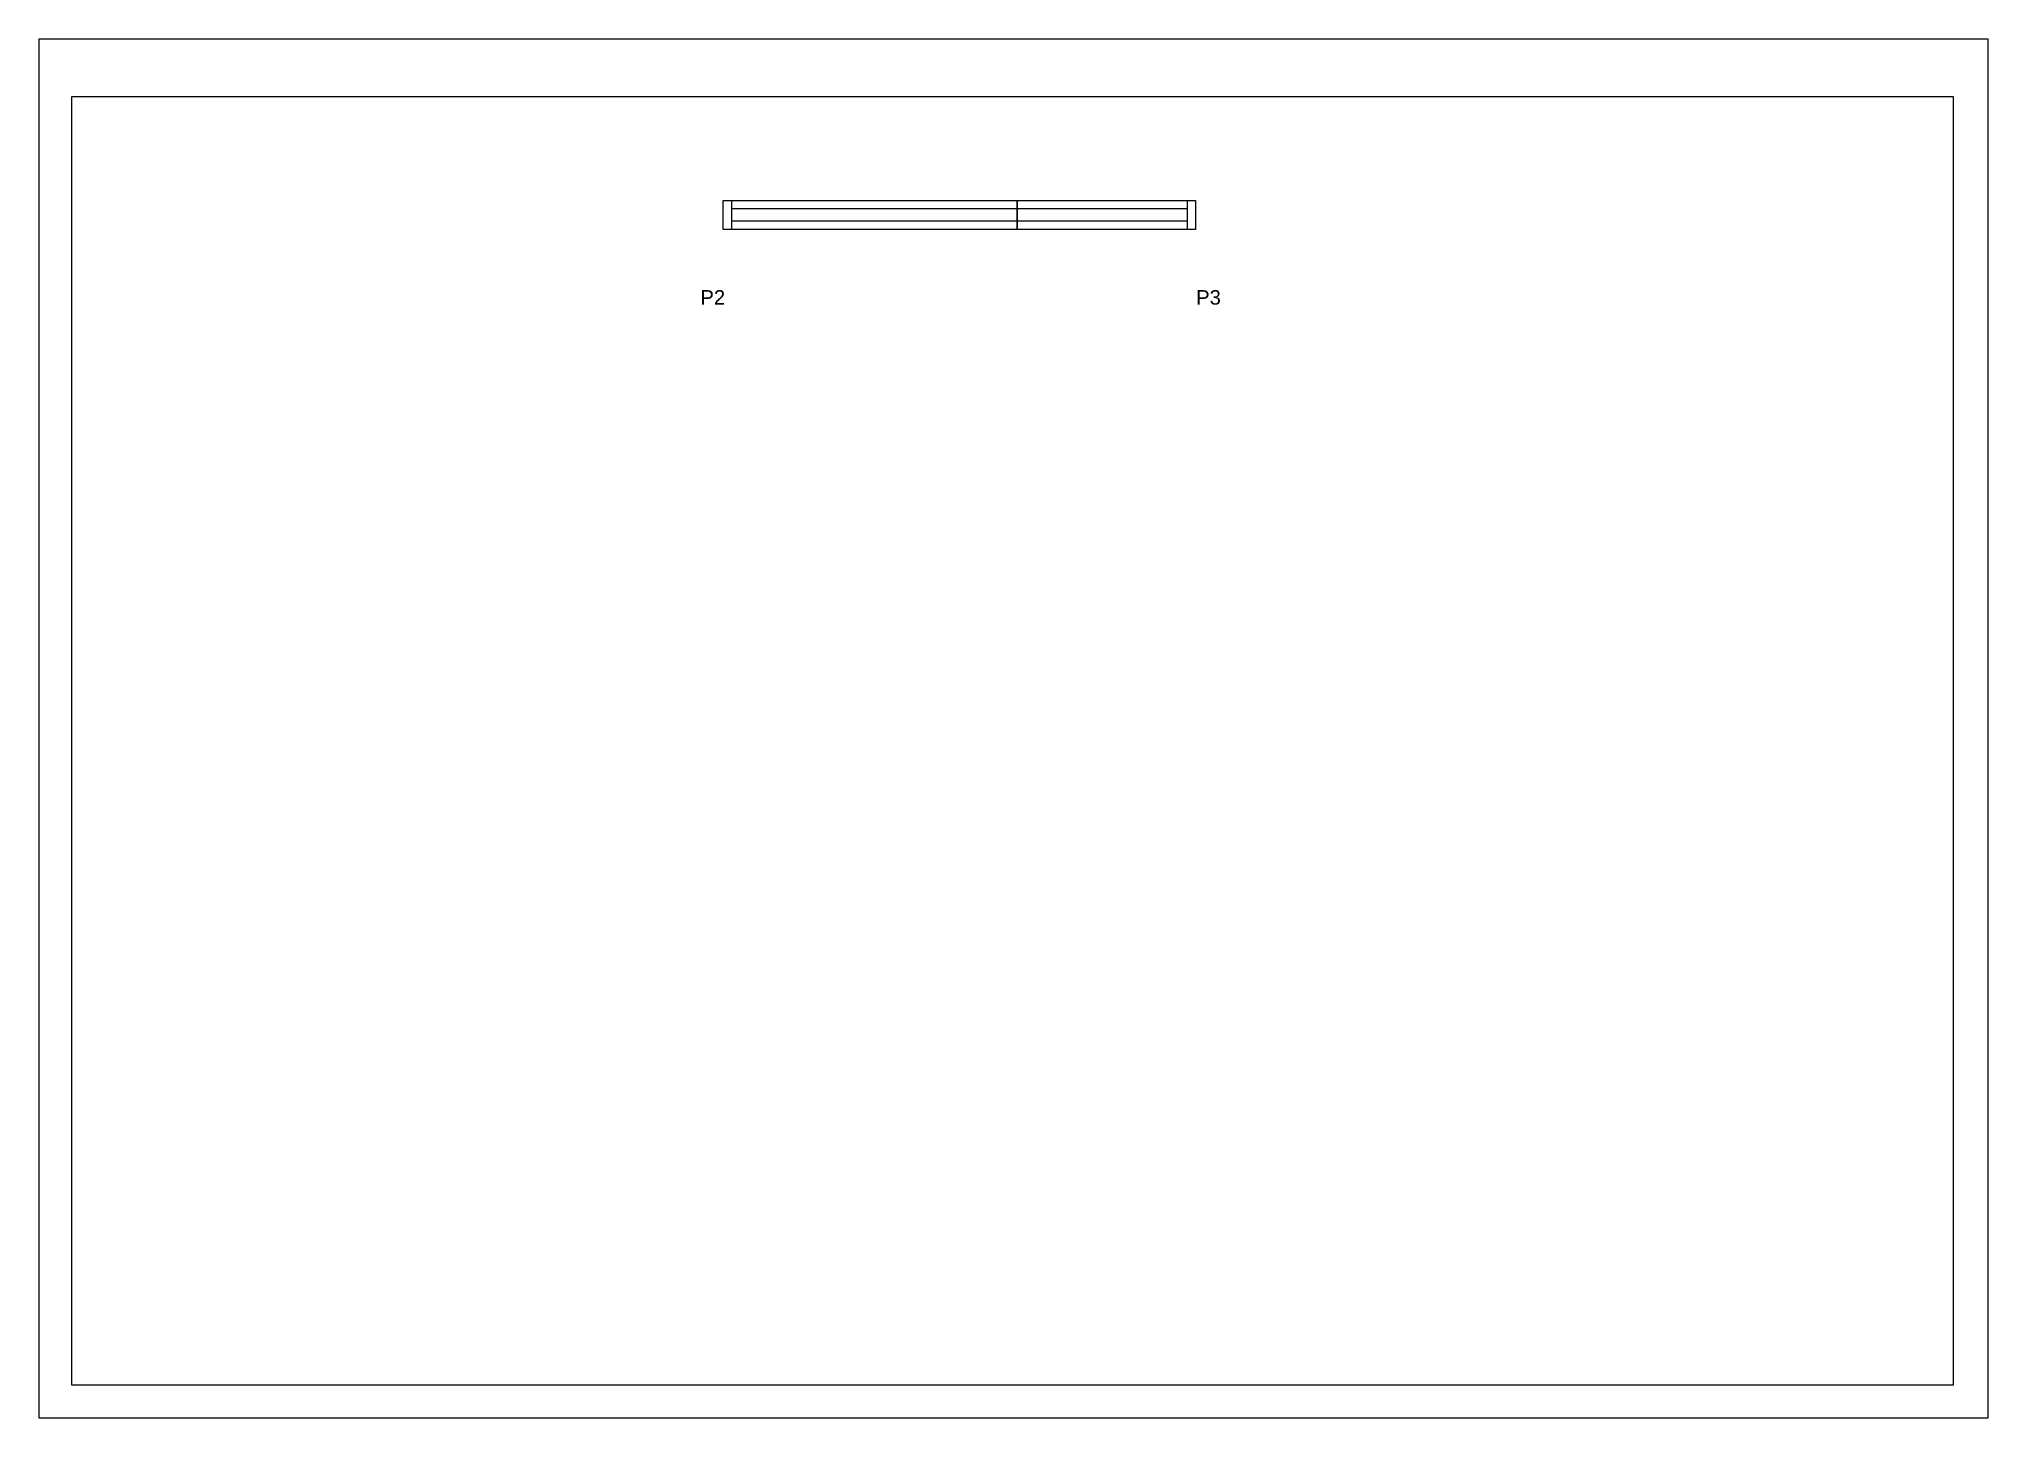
# Paper-space layout '06' of a CAD drawing. Extents: x 0 to 297, y 0 to 210.
# The model-space entities are those that its viewports show. They can reach past a viewport. Long polylines and large blocks are cut down to what shows.
import ezdxf

# ---------------------------------------------------------------- set-up
doc = ezdxf.new("R2010")
doc.units = 0
for name, color, linetype in [('5', 5, 'Continuous'), ('Painéis', 200, 'Continuous'), ('SARR_2.2x7', 40, 'Continuous')]:
    doc.layers.add(name, color=color, linetype=linetype)
doc.styles.get("Standard").update_dxf_attribs({"font": 'arial.ttf'})

msp = doc.modelspace()

# ---------------------------------------------------------------- linework, layer by layer
at = {"layer": 'Painéis'}
for points in [[(2331.4, 17702.1), (2087.4, 17702.1), (2087.4, 17726.1), (2331.4, 17726.1)], [(2331.4, 17726.1), (2479.4, 17726.1), (2479.4, 17702.1), (2331.4, 17702.1)]]:
    msp.add_lwpolyline(points, close=True, dxfattribs=at)
at = {"layer": 'SARR_2.2x7', "linetype": 'Continuous'}
for p, q in [((2094.4, 17726.1), (2094.4, 17702.1)), ((2331.4, 17719.1), (2094.4, 17719.1)), ((2472.4, 17719.1), (2331.4, 17719.1)), ((2472.4, 17726.1), (2472.4, 17702.1)), ((2094.4, 17709.1), (2331.4, 17709.1)), ((2331.4, 17709.1), (2472.4, 17709.1))]:
    msp.add_line(p, q, dxfattribs=at)

# ---------------------------------------------------------------- texts
at = {"layer": '5', "linetype": 'Continuous'}
for s, p in [('P2', (2068.6, 17639.7)), ('P3', (2479.8, 17639.7))]:
    msp.add_text(s, height=12, rotation=360, dxfattribs=at).set_placement(p)

psp = doc.layouts.new('06')

# ---------------------------------------------------------------- linework, layer by layer
for points in [[(0, 0), (297, 0), (297, 210), (0, 210)], [(291.7, 5), (5, 5), (5, 201.23), (291.7, 201.23)]]:
    psp.add_lwpolyline(points, close=True)

# ---------------------------------------------------------------- viewports
at = {"layer": 'Defpoints'}
psp.add_viewport(center=(148.35, 103.12), size=(286.7, 196.2308), view_center_point=(2327.49, 17278.11), view_height=1068.128, dxfattribs=at)

doc.saveas('drawing.dxf')
